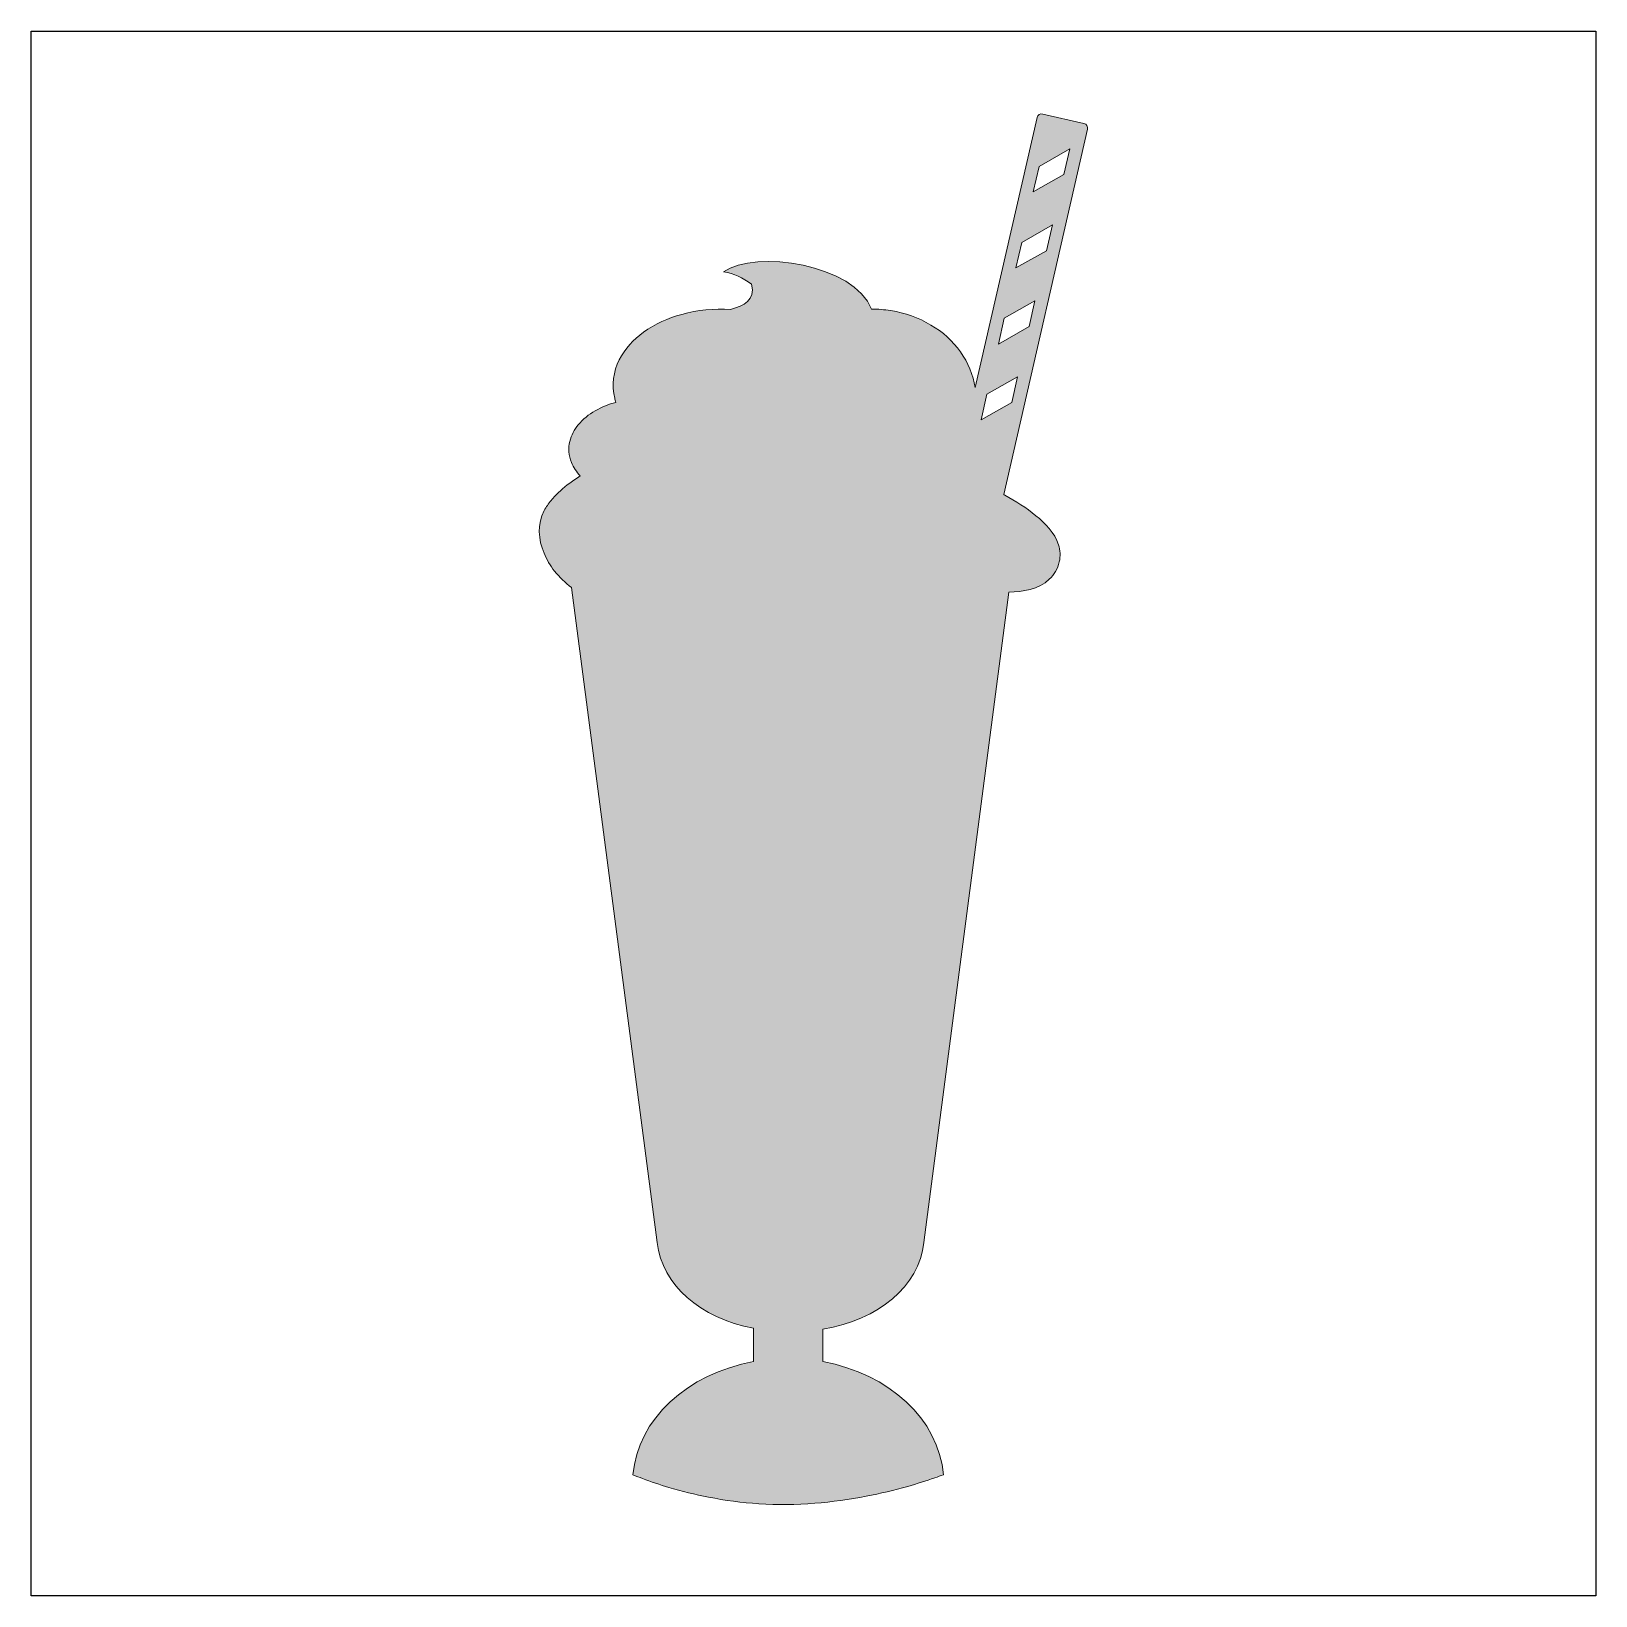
# Model space of a CAD drawing. Header units: inches. Extents: x 0 to 114, y 0 to 114.
import ezdxf

# ---------------------------------------------------------------- set-up
doc = ezdxf.new("R2010")
doc.units = ezdxf.units.IN
doc.header["$MEASUREMENT"] = 0
doc.layers.add('Image Background', color=7, linetype='Continuous')
doc.layers.add('Layer 1', color=7, linetype='Continuous')
picture_1 = doc.add_image_def('image1.png', size_in_pixel=(1350, 1350))

msp = doc.modelspace()

# ---------------------------------------------------------------- hatches: boundary and pattern name
at = {"layer": 'Layer 1', "true_color": 0xd6216b}
h = msp.add_hatch(color=232, dxfattribs=at)
h.dxf.hatch_style = 2
edge = h.paths.add_edge_path()
edge.add_spline(control_points=[(73.9, 108.25), (73.71, 108.3), (73.52, 108.18), (73.48, 107.99), (73.48, 107.99), (68.96, 88.27), (68.96, 88.27), (68.82, 89.21), (68.44, 90.1), (67.89, 90.87), (67.32, 91.67), (66.58, 92.34), (65.73, 92.84), (64.83, 93.38), (63.83, 93.73), (62.79, 93.89), (62.33, 93.97), (61.86, 94), (61.39, 94), (60.14, 97.27), (52.91, 98.37), (50.57, 96.72), (51.36, 96.62), (51.98, 96.27), (52.63, 95.82), (52.94, 94.65), (52.06, 94.24), (51.09, 93.98), (49.89, 94.05), (48.68, 93.94), (47.52, 93.62), (46.53, 93.35), (45.57, 92.92), (44.73, 92.31), (44, 91.78), (43.37, 91.11), (42.96, 90.3), (42.52, 89.44), (42.39, 88.44), (42.63, 87.49), (42.65, 87.39), (42.68, 87.29), (42.71, 87.19), (41.68, 86.91), (40.65, 86.38), (39.96, 85.55), (39.67, 85.2), (39.45, 84.79), (39.34, 84.34), (39.22, 83.83), (39.27, 83.29), (39.46, 82.8), (39.61, 82.43), (39.84, 82.1), (40.11, 81.81), (39.59, 81.48), (39.09, 81.12), (38.63, 80.71), (38.4, 80.49), (38.18, 80.26), (37.98, 80.02), (37.79, 79.79), (37.61, 79.55), (37.47, 79.28), (36.96, 78.31), (37.04, 77.16), (37.46, 76.17), (37.65, 75.7), (37.92, 75.26), (38.23, 74.86), (38.59, 74.41), (39.02, 74.01), (39.47, 73.65), (39.47, 73.65), (45.72, 25.8), (45.72, 25.8), (45.72, 25.8), (45.72, 25.8), (45.72, 25.8), (46.12, 22.67), (48.85, 20.29), (52.77, 19.54), (52.77, 19.54), (52.77, 17.1), (52.77, 17.1), (47.95, 16.23), (44.29, 12.89), (43.96, 8.84), (44.19, 8.74), (44.42, 8.65), (44.66, 8.56), (45.28, 8.32), (45.93, 8.11), (46.57, 7.91), (47.53, 7.63), (48.5, 7.39), (49.48, 7.2), (50.69, 6.97), (51.92, 6.8), (53.15, 6.72), (54.52, 6.63), (55.88, 6.65), (57.25, 6.75), (58.51, 6.86), (59.76, 7.03), (61.01, 7.27), (62.03, 7.47), (63.04, 7.71), (64.04, 7.99), (64.7, 8.18), (65.37, 8.39), (66.02, 8.61), (66.23, 8.69), (66.44, 8.76), (66.64, 8.84), (66.32, 12.89), (62.66, 16.23), (57.83, 17.1), (57.83, 17.1), (57.83, 19.48), (57.83, 19.48), (61.93, 20.15), (64.82, 22.58), (65.22, 25.8), (65.22, 25.8), (65.22, 25.8), (65.22, 25.8), (65.22, 25.8), (71.42, 73.32), (71.42, 73.32), (72.44, 73.35), (73.6, 73.53), (74.38, 74.26), (74.74, 74.6), (74.99, 75.05), (75.11, 75.53), (75.2, 75.95), (75.18, 76.38), (75.05, 76.78), (74.77, 77.65), (74.09, 78.35), (73.4, 78.91), (72.7, 79.49), (71.91, 79.97), (71.12, 80.42), (71.1, 80.43), (71.08, 80.44), (71.06, 80.45), (71.06, 80.45), (77.17, 107.14), (77.17, 107.14), (77.22, 107.33), (77.1, 107.52), (76.91, 107.56), (76.91, 107.56), (73.9, 108.25), (73.9, 108.25)], knot_values=[0, 0, 0, 0, 1, 1, 1, 2, 2, 2, 3, 3, 3, 4, 4, 4, 5, 5, 5, 6, 6, 6, 7, 7, 7, 8, 8, 8, 9, 9, 9, 10, 10, 10, 11, 11, 11, 12, 12, 12, 13, 13, 13, 14, 14, 14, 15, 15, 15, 16, 16, 16, 17, 17, 17, 18, 18, 18, 19, 19, 19, 20, 20, 20, 21, 21, 21, 22, 22, 22, 23, 23, 23, 24, 24, 24, 25, 25, 25, 26, 26, 26, 27, 27, 27, 28, 28, 28, 29, 29, 29, 30, 30, 30, 31, 31, 31, 32, 32, 32, 33, 33, 33, 34, 34, 34, 35, 35, 35, 36, 36, 36, 37, 37, 37, 38, 38, 38, 39, 39, 39, 40, 40, 40, 41, 41, 41, 42, 42, 42, 43, 43, 43, 44, 44, 44, 45, 45, 45, 46, 46, 46, 47, 47, 47, 48, 48, 48, 49, 49, 49, 50, 50, 50, 51, 51, 51, 52, 52, 52, 52], degree=3, periodic=1)
h.paths.add_polyline_path([(69.39, 85.9), (69.82, 87.78), (72.06, 89.05), (71.63, 87.17)])
h.paths.add_polyline_path([(70.66, 91.45), (71.09, 93.33), (73.33, 94.6), (72.9, 92.72)])
h.paths.add_polyline_path([(71.93, 97.01), (72.36, 98.88), (74.6, 100.15), (74.17, 98.27)])
h.paths.add_polyline_path([(73.21, 102.56), (73.64, 104.43), (75.87, 105.7), (75.44, 103.83)])

# ---------------------------------------------------------------- linework, layer by layer
at = {"layer": 'Layer 1', "lineweight": 0}
for points in [[(73.21, 102.56), (73.64, 104.43), (75.87, 105.7), (75.44, 103.83), (73.21, 102.56)], [(71.93, 97.01), (72.36, 98.88), (74.6, 100.15), (74.17, 98.27), (71.93, 97.01)], [(70.66, 91.45), (71.09, 93.33), (73.33, 94.6), (72.9, 92.72), (70.66, 91.45)], [(69.39, 85.9), (69.82, 87.78), (72.06, 89.05), (71.63, 87.17), (69.39, 85.9)]]:
    msp.add_lwpolyline(points, dxfattribs=at)
msp.add_open_spline([(73.9, 108.25), (73.71, 108.3), (73.52, 108.18), (73.48, 107.99), (73.48, 107.99), (68.96, 88.27), (68.96, 88.27), (68.82, 89.21), (68.44, 90.1), (67.89, 90.87), (67.32, 91.67), (66.58, 92.34), (65.73, 92.84), (64.83, 93.38), (63.83, 93.73), (62.79, 93.89), (62.33, 93.97), (61.86, 94), (61.39, 94), (60.14, 97.27), (52.91, 98.37), (50.57, 96.72), (51.36, 96.62), (51.98, 96.27), (52.63, 95.82), (52.94, 94.65), (52.06, 94.24), (51.09, 93.98), (49.89, 94.05), (48.68, 93.94), (47.52, 93.62), (46.53, 93.35), (45.57, 92.92), (44.73, 92.31), (44, 91.78), (43.37, 91.11), (42.96, 90.3), (42.52, 89.44), (42.39, 88.44), (42.63, 87.49), (42.65, 87.39), (42.68, 87.29), (42.71, 87.19), (41.68, 86.91), (40.65, 86.38), (39.96, 85.55), (39.67, 85.2), (39.45, 84.79), (39.34, 84.34), (39.22, 83.83), (39.27, 83.29), (39.46, 82.8), (39.61, 82.43), (39.84, 82.1), (40.11, 81.81), (39.59, 81.48), (39.09, 81.12), (38.63, 80.71), (38.4, 80.49), (38.18, 80.26), (37.98, 80.02), (37.79, 79.79), (37.61, 79.55), (37.47, 79.28), (36.96, 78.31), (37.04, 77.16), (37.46, 76.17), (37.65, 75.7), (37.92, 75.26), (38.23, 74.86), (38.59, 74.41), (39.02, 74.01), (39.47, 73.65), (39.47, 73.65), (45.72, 25.8), (45.72, 25.8), (45.72, 25.8), (45.72, 25.8), (45.72, 25.8), (46.12, 22.67), (48.85, 20.29), (52.77, 19.54), (52.77, 19.54), (52.77, 17.1), (52.77, 17.1), (47.95, 16.23), (44.29, 12.89), (43.96, 8.84), (44.19, 8.74), (44.42, 8.65), (44.66, 8.56), (45.28, 8.32), (45.93, 8.11), (46.57, 7.91), (47.53, 7.63), (48.5, 7.39), (49.48, 7.2), (50.69, 6.97), (51.92, 6.8), (53.15, 6.72), (54.52, 6.63), (55.88, 6.65), (57.25, 6.75), (58.51, 6.86), (59.76, 7.03), (61.01, 7.27), (62.03, 7.47), (63.04, 7.71), (64.04, 7.99), (64.7, 8.18), (65.37, 8.39), (66.02, 8.61), (66.23, 8.69), (66.44, 8.76), (66.64, 8.84), (66.32, 12.89), (62.66, 16.23), (57.83, 17.1), (57.83, 17.1), (57.83, 19.48), (57.83, 19.48), (61.93, 20.15), (64.82, 22.58), (65.22, 25.8), (65.22, 25.8), (65.22, 25.8), (65.22, 25.8), (65.22, 25.8), (71.42, 73.32), (71.42, 73.32), (72.44, 73.35), (73.6, 73.53), (74.38, 74.26), (74.74, 74.6), (74.99, 75.05), (75.11, 75.53), (75.2, 75.95), (75.18, 76.38), (75.05, 76.78), (74.77, 77.65), (74.09, 78.35), (73.4, 78.91), (72.7, 79.49), (71.91, 79.97), (71.12, 80.42), (71.1, 80.43), (71.08, 80.44), (71.06, 80.45), (71.06, 80.45), (77.17, 107.14), (77.17, 107.14), (77.22, 107.33), (77.1, 107.52), (76.91, 107.56), (76.91, 107.56), (73.9, 108.25), (73.9, 108.25)], degree=3, knots=[0, 0, 0, 0, 1, 1, 1, 2, 2, 2, 3, 3, 3, 4, 4, 4, 5, 5, 5, 6, 6, 6, 7, 7, 7, 8, 8, 8, 9, 9, 9, 10, 10, 10, 11, 11, 11, 12, 12, 12, 13, 13, 13, 14, 14, 14, 15, 15, 15, 16, 16, 16, 17, 17, 17, 18, 18, 18, 19, 19, 19, 20, 20, 20, 21, 21, 21, 22, 22, 22, 23, 23, 23, 24, 24, 24, 25, 25, 25, 26, 26, 26, 27, 27, 27, 28, 28, 28, 29, 29, 29, 30, 30, 30, 31, 31, 31, 32, 32, 32, 33, 33, 33, 34, 34, 34, 35, 35, 35, 36, 36, 36, 37, 37, 37, 38, 38, 38, 39, 39, 39, 40, 40, 40, 41, 41, 41, 42, 42, 42, 43, 43, 43, 44, 44, 44, 45, 45, 45, 46, 46, 46, 47, 47, 47, 48, 48, 48, 49, 49, 49, 50, 50, 50, 51, 51, 51, 52, 52, 52, 52], dxfattribs=at)

# ---------------------------------------------------------------- pictures from other files: only their frames are drawn
at = {"layer": 'Image Background'}
image = msp.add_image(picture_1, insert=(0, 0), size_in_units=(114.3, 114.3), dxfattribs=at)

doc.saveas('drawing.dxf')
